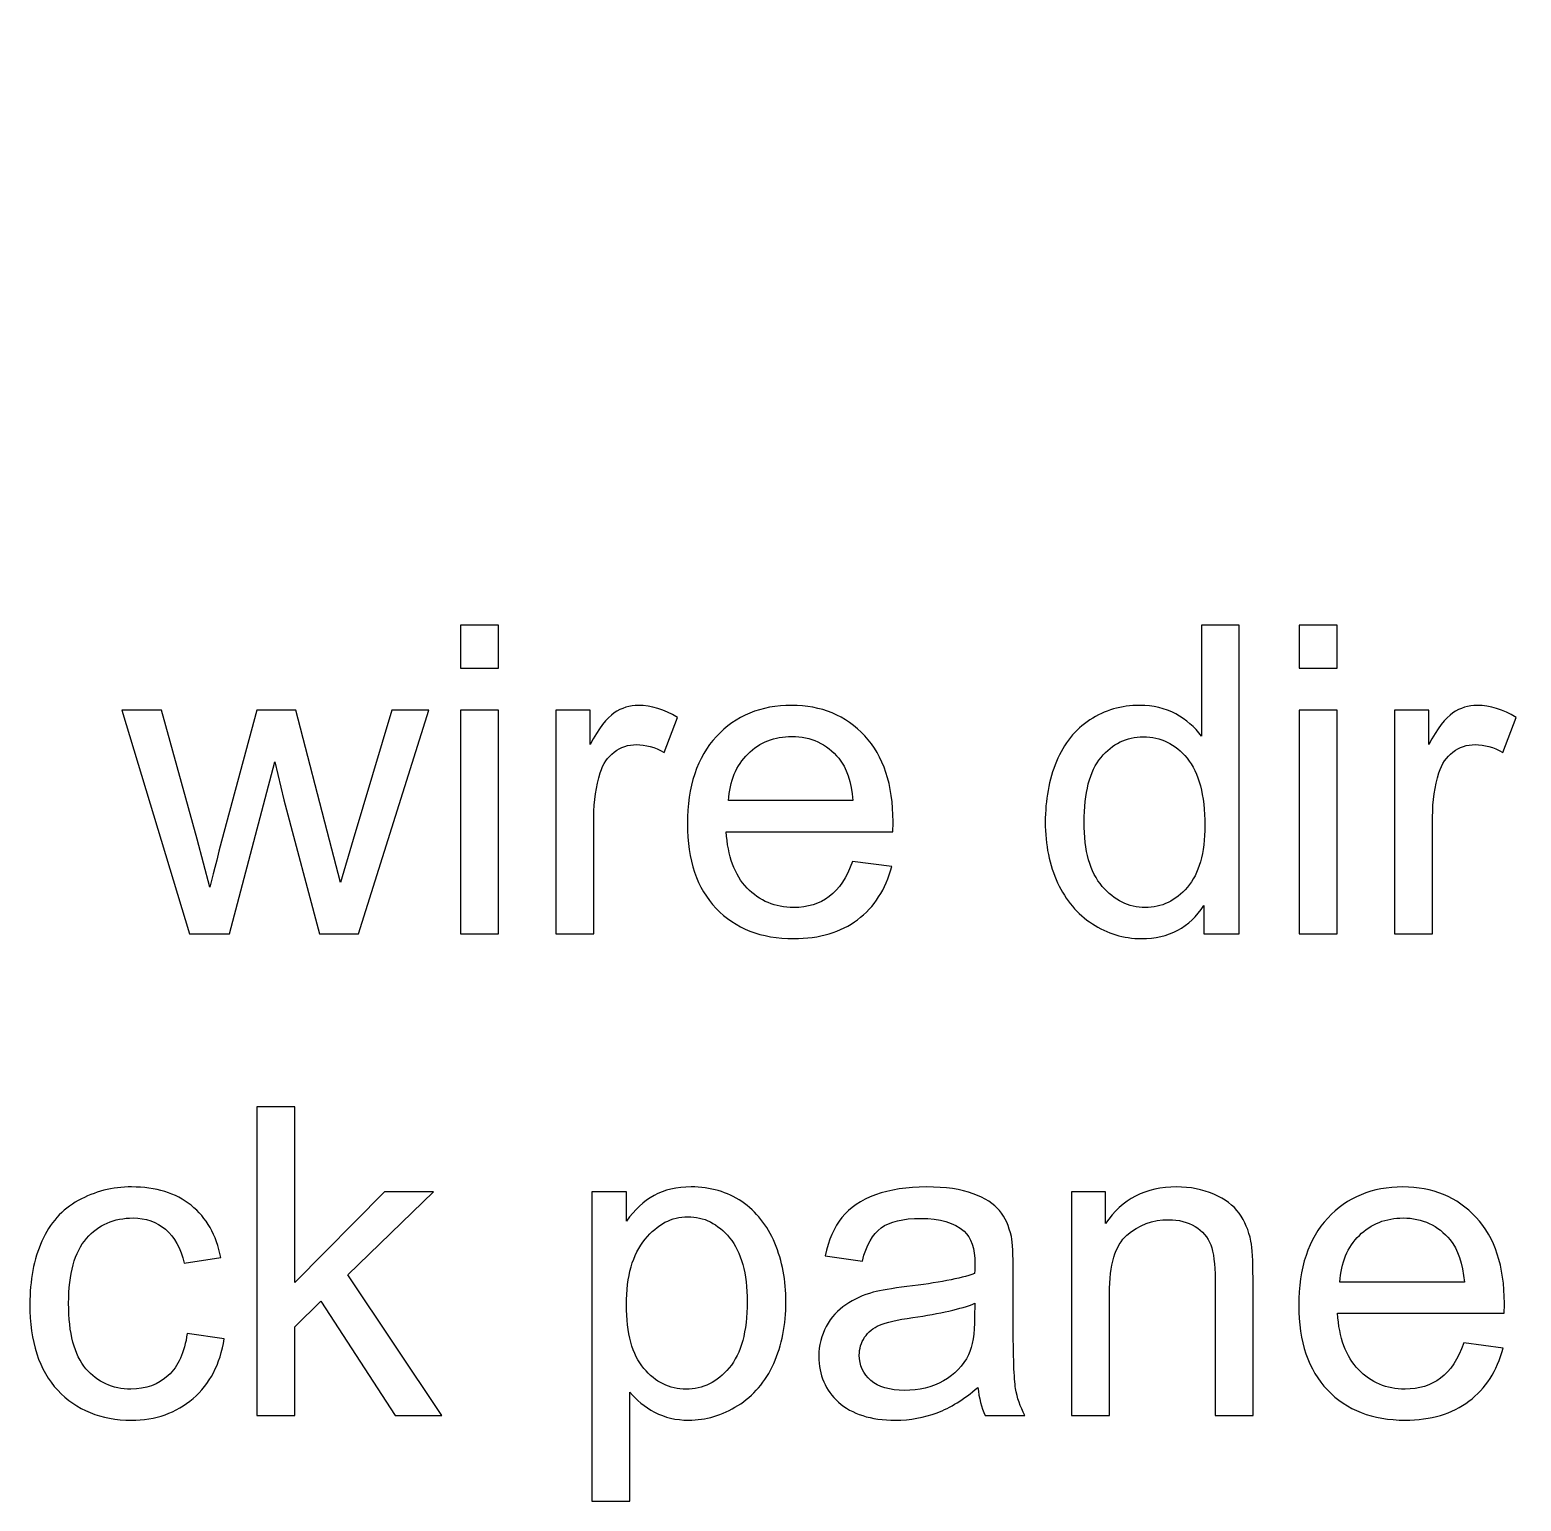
# Model space of a CAD drawing. Header units: millimetres. Extents: x -450 to 450, y -300 to 300.
# Drawn here: x -380.67 to -351.39, y -224.67 to -195.77 of the extents above; entities that cross this region are included whole.
import ezdxf

# ---------------------------------------------------------------- set-up
doc = ezdxf.new("R2010")
doc.units = ezdxf.units.MM
doc.header["$MEASUREMENT"] = 0
doc.layers.add('Layer 1', color=7, linetype='Continuous')

msp = doc.modelspace()

# ---------------------------------------------------------------- linework, layer by layer
at = {"layer": 'Layer 1', "color": 250, "lineweight": 20}
msp.add_open_spline([(-321.461, -168.1505), (-299.2962, -156.1879), (-310.5788, -223.6782), (-370.3828, -161.8616), (-370.3828, -161.8616), (-370.7652, -161.4664), (-376.4063, -158.0226), (-377.2287, -157.7008)], degree=3, knots=[0, 0, 0, 0, 0.3333333, 0.3333333, 0.3333333, 0.3333333, 1, 1, 1, 1], dxfattribs=at)
at = {"layer": 'Layer 1', "color": 250}
for points, knots in [([(-372.2141, -208.3078), (-372.2141, -208.3078), (-372.2141, -207.4611), (-372.2141, -207.4611), (-372.2141, -207.4611), (-372.2141, -207.4611), (-371.469, -207.4611), (-371.469, -207.4611), (-371.469, -207.4611), (-371.469, -207.4611), (-371.469, -208.3078), (-371.469, -208.3078), (-371.469, -208.3078), (-371.469, -208.3078), (-372.2141, -208.3078), (-372.2141, -208.3078)], [0, 0, 0, 0, 0.2, 0.2, 0.2, 0.2, 0.4, 0.4, 0.4, 0.4, 0.6, 0.6, 0.6, 0.6, 1, 1, 1, 1]), ([(-357.6162, -213.5233), (-357.6162, -213.5233), (-357.6162, -212.9659), (-357.6162, -212.9659), (-357.6162, -212.9659), (-357.8941, -213.3991), (-358.3034, -213.6164), (-358.8438, -213.6164), (-358.8438, -213.6164), (-359.1938, -213.6164), (-359.5155, -213.5205), (-359.8076, -213.3272), (-359.8076, -213.3272), (-360.1011, -213.1352), (-360.3283, -212.8657), (-360.4906, -212.5214), (-360.4906, -212.5214), (-360.6515, -212.1757), (-360.7319, -211.7792), (-360.7319, -211.3304), (-360.7319, -211.3304), (-360.7319, -210.893), (-360.6585, -210.4965), (-360.5132, -210.1394), (-360.5132, -210.1394), (-360.3664, -209.7838), (-360.1477, -209.5101), (-359.8556, -209.321), (-359.8556, -209.321), (-359.5649, -209.1305), (-359.2375, -209.0359), (-358.8777, -209.0359), (-358.8777, -209.0359), (-358.6124, -209.0359), (-358.3767, -209.0924), (-358.1707, -209.2039), (-358.1707, -209.2039), (-357.9647, -209.3154), (-357.7968, -209.4621), (-357.667, -209.6413), (-357.667, -209.6413), (-357.667, -209.6413), (-357.667, -207.4611), (-357.667, -207.4611), (-357.667, -207.4611), (-357.667, -207.4611), (-356.9219, -207.4611), (-356.9219, -207.4611), (-356.9219, -207.4611), (-356.9219, -207.4611), (-356.9219, -213.5233), (-356.9219, -213.5233), (-356.9219, -213.5233), (-356.9219, -213.5233), (-357.6162, -213.5233), (-357.6162, -213.5233)], [0, 0, 0, 0, 0.0666667, 0.0666667, 0.0666667, 0.0666667, 0.1333333, 0.1333333, 0.1333333, 0.1333333, 0.2, 0.2, 0.2, 0.2, 0.2666667, 0.2666667, 0.2666667, 0.2666667, 0.3333333, 0.3333333, 0.3333333, 0.3333333, 0.4, 0.4, 0.4, 0.4, 0.4666667, 0.4666667, 0.4666667, 0.4666667, 0.5333333, 0.5333333, 0.5333333, 0.5333333, 0.6, 0.6, 0.6, 0.6, 0.6666667, 0.6666667, 0.6666667, 0.6666667, 0.7333333, 0.7333333, 0.7333333, 0.7333333, 0.8, 0.8, 0.8, 0.8, 0.8666667, 0.8666667, 0.8666667, 0.8666667, 1, 1, 1, 1]), ([(-355.7436, -208.3078), (-355.7436, -208.3078), (-355.7436, -207.4611), (-355.7436, -207.4611), (-355.7436, -207.4611), (-355.7436, -207.4611), (-354.9985, -207.4611), (-354.9985, -207.4611), (-354.9985, -207.4611), (-354.9985, -207.4611), (-354.9985, -208.3078), (-354.9985, -208.3078), (-354.9985, -208.3078), (-354.9985, -208.3078), (-355.7436, -208.3078), (-355.7436, -208.3078)], [0, 0, 0, 0, 0.2, 0.2, 0.2, 0.2, 0.4, 0.4, 0.4, 0.4, 0.6, 0.6, 0.6, 0.6, 1, 1, 1, 1]), ([(-370.3416, -213.5233), (-370.3416, -213.5233), (-370.3416, -209.1291), (-370.3416, -209.1291), (-370.3416, -209.1291), (-370.3416, -209.1291), (-369.6727, -209.1291), (-369.6727, -209.1291), (-369.6727, -209.1291), (-369.6727, -209.1291), (-369.6727, -209.8022), (-369.6727, -209.8022), (-369.6727, -209.8022), (-369.502, -209.4903), (-369.3439, -209.2843), (-369.1986, -209.1855), (-369.1986, -209.1855), (-369.0532, -209.0853), (-368.8938, -209.0359), (-368.7202, -209.0359), (-368.7202, -209.0359), (-368.469, -209.0359), (-368.2136, -209.115), (-367.954, -209.2716), (-367.954, -209.2716), (-367.954, -209.2716), (-368.2192, -209.9588), (-368.2192, -209.9588), (-368.2192, -209.9588), (-368.3999, -209.8572), (-368.5805, -209.8064), (-368.7611, -209.8064), (-368.7611, -209.8064), (-368.9234, -209.8064), (-369.0687, -209.8558), (-369.1971, -209.9532), (-369.1971, -209.9532), (-369.3256, -210.0505), (-369.4173, -210.186), (-369.4723, -210.3596), (-369.4723, -210.3596), (-369.5556, -210.6235), (-369.5965, -210.9127), (-369.5965, -211.2274), (-369.5965, -211.2274), (-369.5965, -211.2274), (-369.5965, -213.5233), (-369.5965, -213.5233), (-369.5965, -213.5233), (-369.5965, -213.5233), (-370.3416, -213.5233), (-370.3416, -213.5233)], [0, 0, 0, 0, 0.0714286, 0.0714286, 0.0714286, 0.0714286, 0.1428571, 0.1428571, 0.1428571, 0.1428571, 0.2142857, 0.2142857, 0.2142857, 0.2142857, 0.2857143, 0.2857143, 0.2857143, 0.2857143, 0.3571429, 0.3571429, 0.3571429, 0.3571429, 0.4285714, 0.4285714, 0.4285714, 0.4285714, 0.5, 0.5, 0.5, 0.5, 0.5714286, 0.5714286, 0.5714286, 0.5714286, 0.6428571, 0.6428571, 0.6428571, 0.6428571, 0.7142857, 0.7142857, 0.7142857, 0.7142857, 0.7857143, 0.7857143, 0.7857143, 0.7857143, 0.8571429, 0.8571429, 0.8571429, 0.8571429, 1, 1, 1, 1]), ([(-364.5165, -212.1009), (-364.5165, -212.1009), (-363.746, -212.2025), (-363.746, -212.2025), (-363.746, -212.2025), (-363.866, -212.6498), (-364.0903, -212.9984), (-364.4177, -213.2453), (-364.4177, -213.2453), (-364.7451, -213.4923), (-365.1628, -213.6164), (-365.6722, -213.6164), (-365.6722, -213.6164), (-366.3128, -213.6164), (-366.8208, -213.4189), (-367.1962, -213.0238), (-367.1962, -213.0238), (-367.5716, -212.6301), (-367.7592, -212.0755), (-367.7592, -211.3629), (-367.7592, -211.3629), (-367.7592, -210.6263), (-367.5701, -210.0534), (-367.1906, -209.647), (-367.1906, -209.647), (-366.811, -209.2391), (-366.3185, -209.0359), (-365.7131, -209.0359), (-365.7131, -209.0359), (-365.1275, -209.0359), (-364.6491, -209.2349), (-364.278, -209.6343), (-364.278, -209.6343), (-363.9069, -210.0336), (-363.7206, -210.5952), (-363.7206, -211.3191), (-363.7206, -211.3191), (-363.7206, -211.3629), (-363.722, -211.4292), (-363.7248, -211.5167), (-363.7248, -211.5167), (-363.7248, -211.5167), (-366.9972, -211.5167), (-366.9972, -211.5167), (-366.9972, -211.5167), (-366.969, -211.9979), (-366.8335, -212.3676), (-366.588, -212.623), (-366.588, -212.623), (-366.3439, -212.8784), (-366.0377, -213.0068), (-365.6722, -213.0068), (-365.6722, -213.0068), (-365.3998, -213.0068), (-365.167, -212.9349), (-364.9751, -212.7909), (-364.9751, -212.7909), (-364.7818, -212.647), (-364.6294, -212.417), (-364.5165, -212.1009)], [0, 0, 0, 0, 0.0625, 0.0625, 0.0625, 0.0625, 0.125, 0.125, 0.125, 0.125, 0.1875, 0.1875, 0.1875, 0.1875, 0.25, 0.25, 0.25, 0.25, 0.3125, 0.3125, 0.3125, 0.3125, 0.375, 0.375, 0.375, 0.375, 0.4375, 0.4375, 0.4375, 0.4375, 0.5, 0.5, 0.5, 0.5, 0.5625, 0.5625, 0.5625, 0.5625, 0.625, 0.625, 0.625, 0.625, 0.6875, 0.6875, 0.6875, 0.6875, 0.75, 0.75, 0.75, 0.75, 0.8125, 0.8125, 0.8125, 0.8125, 0.875, 0.875, 0.875, 0.875, 1, 1, 1, 1]), ([(-353.8711, -213.5233), (-353.8711, -213.5233), (-353.8711, -209.1291), (-353.8711, -209.1291), (-353.8711, -209.1291), (-353.8711, -209.1291), (-353.2022, -209.1291), (-353.2022, -209.1291), (-353.2022, -209.1291), (-353.2022, -209.1291), (-353.2022, -209.8022), (-353.2022, -209.8022), (-353.2022, -209.8022), (-353.0315, -209.4903), (-352.8734, -209.2843), (-352.7281, -209.1855), (-352.7281, -209.1855), (-352.5827, -209.0853), (-352.4233, -209.0359), (-352.2497, -209.0359), (-352.2497, -209.0359), (-351.9985, -209.0359), (-351.7431, -209.115), (-351.4835, -209.2716), (-351.4835, -209.2716), (-351.4835, -209.2716), (-351.7487, -209.9588), (-351.7487, -209.9588), (-351.7487, -209.9588), (-351.9294, -209.8572), (-352.11, -209.8064), (-352.2906, -209.8064), (-352.2906, -209.8064), (-352.4529, -209.8064), (-352.5982, -209.8558), (-352.7266, -209.9532), (-352.7266, -209.9532), (-352.8551, -210.0505), (-352.9468, -210.186), (-353.0018, -210.3596), (-353.0018, -210.3596), (-353.0851, -210.6235), (-353.126, -210.9127), (-353.126, -211.2274), (-353.126, -211.2274), (-353.126, -211.2274), (-353.126, -213.5233), (-353.126, -213.5233), (-353.126, -213.5233), (-353.126, -213.5233), (-353.8711, -213.5233), (-353.8711, -213.5233)], [0, 0, 0, 0, 0.0714286, 0.0714286, 0.0714286, 0.0714286, 0.1428571, 0.1428571, 0.1428571, 0.1428571, 0.2142857, 0.2142857, 0.2142857, 0.2142857, 0.2857143, 0.2857143, 0.2857143, 0.2857143, 0.3571429, 0.3571429, 0.3571429, 0.3571429, 0.4285714, 0.4285714, 0.4285714, 0.4285714, 0.5, 0.5, 0.5, 0.5, 0.5714286, 0.5714286, 0.5714286, 0.5714286, 0.6428571, 0.6428571, 0.6428571, 0.6428571, 0.7142857, 0.7142857, 0.7142857, 0.7142857, 0.7857143, 0.7857143, 0.7857143, 0.7857143, 0.8571429, 0.8571429, 0.8571429, 0.8571429, 1, 1, 1, 1]), ([(-377.5383, -213.5233), (-377.5383, -213.5233), (-378.8661, -209.1291), (-378.8661, -209.1291), (-378.8661, -209.1291), (-378.8661, -209.1291), (-378.0872, -209.1291), (-378.0872, -209.1291), (-378.0872, -209.1291), (-378.0872, -209.1291), (-377.3859, -211.6649), (-377.3859, -211.6649), (-377.3859, -211.6649), (-377.3859, -211.6649), (-377.1375, -212.6089), (-377.1375, -212.6089), (-377.1375, -212.6089), (-377.1276, -212.5623), (-377.0514, -212.2604), (-376.9103, -211.703), (-376.9103, -211.703), (-376.9103, -211.703), (-376.2146, -209.1291), (-376.2146, -209.1291), (-376.2146, -209.1291), (-376.2146, -209.1291), (-375.4512, -209.1291), (-375.4512, -209.1291), (-375.4512, -209.1291), (-375.4512, -209.1291), (-374.7894, -211.6804), (-374.7894, -211.6804), (-374.7894, -211.6804), (-374.7894, -211.6804), (-374.5735, -212.5172), (-374.5735, -212.5172), (-374.5735, -212.5172), (-374.5735, -212.5172), (-374.3209, -211.6691), (-374.3209, -211.6691), (-374.3209, -211.6691), (-374.3209, -211.6691), (-373.5617, -209.1291), (-373.5617, -209.1291), (-373.5617, -209.1291), (-373.5617, -209.1291), (-372.8378, -209.1291), (-372.8378, -209.1291), (-372.8378, -209.1291), (-372.8378, -209.1291), (-374.2165, -213.5233), (-374.2165, -213.5233), (-374.2165, -213.5233), (-374.2165, -213.5233), (-374.987, -213.5233), (-374.987, -213.5233), (-374.987, -213.5233), (-374.987, -213.5233), (-375.6841, -210.8944), (-375.6841, -210.8944), (-375.6841, -210.8944), (-375.6841, -210.8944), (-375.8605, -210.1423), (-375.8605, -210.1423), (-375.8605, -210.1423), (-375.8605, -210.1423), (-376.7495, -213.5233), (-376.7495, -213.5233), (-376.7495, -213.5233), (-376.7495, -213.5233), (-377.5383, -213.5233), (-377.5383, -213.5233)], [0, 0, 0, 0, 0.0526316, 0.0526316, 0.0526316, 0.0526316, 0.1052632, 0.1052632, 0.1052632, 0.1052632, 0.1578947, 0.1578947, 0.1578947, 0.1578947, 0.2105263, 0.2105263, 0.2105263, 0.2105263, 0.2631579, 0.2631579, 0.2631579, 0.2631579, 0.3157895, 0.3157895, 0.3157895, 0.3157895, 0.3684211, 0.3684211, 0.3684211, 0.3684211, 0.4210526, 0.4210526, 0.4210526, 0.4210526, 0.4736842, 0.4736842, 0.4736842, 0.4736842, 0.5263158, 0.5263158, 0.5263158, 0.5263158, 0.5789474, 0.5789474, 0.5789474, 0.5789474, 0.6315789, 0.6315789, 0.6315789, 0.6315789, 0.6842105, 0.6842105, 0.6842105, 0.6842105, 0.7368421, 0.7368421, 0.7368421, 0.7368421, 0.7894737, 0.7894737, 0.7894737, 0.7894737, 0.8421053, 0.8421053, 0.8421053, 0.8421053, 0.8947368, 0.8947368, 0.8947368, 0.8947368, 1, 1, 1, 1]), ([(-372.2141, -213.5233), (-372.2141, -213.5233), (-372.2141, -209.1291), (-372.2141, -209.1291), (-372.2141, -209.1291), (-372.2141, -209.1291), (-371.469, -209.1291), (-371.469, -209.1291), (-371.469, -209.1291), (-371.469, -209.1291), (-371.469, -213.5233), (-371.469, -213.5233), (-371.469, -213.5233), (-371.469, -213.5233), (-372.2141, -213.5233), (-372.2141, -213.5233)], [0, 0, 0, 0, 0.2, 0.2, 0.2, 0.2, 0.4, 0.4, 0.4, 0.4, 0.6, 0.6, 0.6, 0.6, 1, 1, 1, 1]), ([(-355.7436, -213.5233), (-355.7436, -213.5233), (-355.7436, -209.1291), (-355.7436, -209.1291), (-355.7436, -209.1291), (-355.7436, -209.1291), (-354.9985, -209.1291), (-354.9985, -209.1291), (-354.9985, -209.1291), (-354.9985, -209.1291), (-354.9985, -213.5233), (-354.9985, -213.5233), (-354.9985, -213.5233), (-354.9985, -213.5233), (-355.7436, -213.5233), (-355.7436, -213.5233)], [0, 0, 0, 0, 0.2, 0.2, 0.2, 0.2, 0.4, 0.4, 0.4, 0.4, 0.6, 0.6, 0.6, 0.6, 1, 1, 1, 1]), ([(-366.9549, -210.9071), (-366.9549, -210.9071), (-364.508, -210.9071), (-364.508, -210.9071), (-364.508, -210.9071), (-364.5405, -210.5374), (-364.635, -210.2608), (-364.7888, -210.0759), (-364.7888, -210.0759), (-365.0245, -209.7895), (-365.3321, -209.6456), (-365.7089, -209.6456), (-365.7089, -209.6456), (-366.0504, -209.6456), (-366.3368, -209.7599), (-366.5697, -209.9885), (-366.5697, -209.9885), (-366.8011, -210.2171), (-366.9295, -210.5233), (-366.9549, -210.9071)], [0, 0, 0, 0, 0.1666667, 0.1666667, 0.1666667, 0.1666667, 0.3333333, 0.3333333, 0.3333333, 0.3333333, 0.5, 0.5, 0.5, 0.5, 0.6666667, 0.6666667, 0.6666667, 0.6666667, 1, 1, 1, 1]), ([(-359.9699, -211.3318), (-359.9699, -211.8935), (-359.8514, -212.3126), (-359.6129, -212.5906), (-359.6129, -212.5906), (-359.3758, -212.8685), (-359.095, -213.0068), (-358.7719, -213.0068), (-358.7719, -213.0068), (-358.4459, -213.0068), (-358.1693, -212.8742), (-357.9407, -212.6089), (-357.9407, -212.6089), (-357.7135, -212.3436), (-357.5992, -211.9386), (-357.5992, -211.3939), (-357.5992, -211.3939), (-357.5992, -210.7956), (-357.7149, -210.3553), (-357.9478, -210.0745), (-357.9478, -210.0745), (-358.1792, -209.7937), (-358.4656, -209.654), (-358.8057, -209.654), (-358.8057, -209.654), (-359.1373, -209.654), (-359.4139, -209.7881), (-359.6369, -210.0576), (-359.6369, -210.0576), (-359.8584, -210.3271), (-359.9699, -210.7519), (-359.9699, -211.3318)], [0, 0, 0, 0, 0.1111111, 0.1111111, 0.1111111, 0.1111111, 0.2222222, 0.2222222, 0.2222222, 0.2222222, 0.3333333, 0.3333333, 0.3333333, 0.3333333, 0.4444444, 0.4444444, 0.4444444, 0.4444444, 0.5555556, 0.5555556, 0.5555556, 0.5555556, 0.6666667, 0.6666667, 0.6666667, 0.6666667, 0.7777778, 0.7777778, 0.7777778, 0.7777778, 1, 1, 1, 1]), ([(-376.2175, -222.982), (-376.2175, -222.982), (-376.2175, -216.9198), (-376.2175, -216.9198), (-376.2175, -216.9198), (-376.2175, -216.9198), (-375.4724, -216.9198), (-375.4724, -216.9198), (-375.4724, -216.9198), (-375.4724, -216.9198), (-375.4724, -220.3728), (-375.4724, -220.3728), (-375.4724, -220.3728), (-375.4724, -220.3728), (-373.7113, -218.5878), (-373.7113, -218.5878), (-373.7113, -218.5878), (-373.7113, -218.5878), (-372.749, -218.5878), (-372.749, -218.5878), (-372.749, -218.5878), (-372.749, -218.5878), (-374.4254, -220.2204), (-374.4254, -220.2204), (-374.4254, -220.2204), (-374.4254, -220.2204), (-372.5796, -222.982), (-372.5796, -222.982), (-372.5796, -222.982), (-372.5796, -222.982), (-373.4968, -222.982), (-373.4968, -222.982), (-373.4968, -222.982), (-373.4968, -222.982), (-374.9559, -220.7369), (-374.9559, -220.7369), (-374.9559, -220.7369), (-374.9559, -220.7369), (-375.4724, -221.2393), (-375.4724, -221.2393), (-375.4724, -221.2393), (-375.4724, -221.2393), (-375.4724, -222.982), (-375.4724, -222.982), (-375.4724, -222.982), (-375.4724, -222.982), (-376.2175, -222.982), (-376.2175, -222.982)], [0, 0, 0, 0, 0.0769231, 0.0769231, 0.0769231, 0.0769231, 0.1538462, 0.1538462, 0.1538462, 0.1538462, 0.2307692, 0.2307692, 0.2307692, 0.2307692, 0.3076923, 0.3076923, 0.3076923, 0.3076923, 0.3846154, 0.3846154, 0.3846154, 0.3846154, 0.4615385, 0.4615385, 0.4615385, 0.4615385, 0.5384615, 0.5384615, 0.5384615, 0.5384615, 0.6153846, 0.6153846, 0.6153846, 0.6153846, 0.6923077, 0.6923077, 0.6923077, 0.6923077, 0.7692308, 0.7692308, 0.7692308, 0.7692308, 0.8461538, 0.8461538, 0.8461538, 0.8461538, 1, 1, 1, 1]), ([(-377.5835, -221.3733), (-377.5835, -221.3733), (-376.8554, -221.4749), (-376.8554, -221.4749), (-376.8554, -221.4749), (-376.9358, -221.9759), (-377.139, -222.3668), (-377.4678, -222.6504), (-377.4678, -222.6504), (-377.7966, -222.934), (-378.2016, -223.0751), (-378.6799, -223.0751), (-378.6799, -223.0751), (-379.2796, -223.0751), (-379.7623, -222.879), (-380.1263, -222.4867), (-380.1263, -222.4867), (-380.4918, -222.0944), (-380.6738, -221.5328), (-380.6738, -220.8018), (-380.6738, -220.8018), (-380.6738, -220.3277), (-380.5948, -219.9142), (-380.4382, -219.5586), (-380.4382, -219.5586), (-380.2815, -219.2044), (-380.0431, -218.9377), (-379.7213, -218.7614), (-379.7213, -218.7614), (-379.401, -218.5835), (-379.0525, -218.4946), (-378.6743, -218.4946), (-378.6743, -218.4946), (-378.1987, -218.4946), (-377.8079, -218.6146), (-377.5059, -218.8559), (-377.5059, -218.8559), (-377.2025, -219.0972), (-377.0078, -219.4401), (-376.9231, -219.8832), (-376.9231, -219.8832), (-376.9231, -219.8832), (-377.6428, -219.9933), (-377.6428, -219.9933), (-377.6428, -219.9933), (-377.7119, -219.6983), (-377.8333, -219.4768), (-378.0096, -219.3272), (-378.0096, -219.3272), (-378.1846, -219.179), (-378.3963, -219.1043), (-378.6446, -219.1043), (-378.6446, -219.1043), (-379.02, -219.1043), (-379.3248, -219.2383), (-379.5605, -219.5064), (-379.5605, -219.5064), (-379.7947, -219.7759), (-379.9118, -220.1993), (-379.9118, -220.7807), (-379.9118, -220.7807), (-379.9118, -221.3705), (-379.7989, -221.7981), (-379.5732, -222.0648), (-379.5732, -222.0648), (-379.346, -222.3315), (-379.051, -222.4655), (-378.6884, -222.4655), (-378.6884, -222.4655), (-378.3949, -222.4655), (-378.1508, -222.3766), (-377.956, -222.1974), (-377.956, -222.1974), (-377.7599, -222.0196), (-377.6357, -221.7445), (-377.5835, -221.3733)], [0, 0, 0, 0, 0.05, 0.05, 0.05, 0.05, 0.1, 0.1, 0.1, 0.1, 0.15, 0.15, 0.15, 0.15, 0.2, 0.2, 0.2, 0.2, 0.25, 0.25, 0.25, 0.25, 0.3, 0.3, 0.3, 0.3, 0.35, 0.35, 0.35, 0.35, 0.4, 0.4, 0.4, 0.4, 0.45, 0.45, 0.45, 0.45, 0.5, 0.5, 0.5, 0.5, 0.55, 0.55, 0.55, 0.55, 0.6, 0.6, 0.6, 0.6, 0.65, 0.65, 0.65, 0.65, 0.7, 0.7, 0.7, 0.7, 0.75, 0.75, 0.75, 0.75, 0.8, 0.8, 0.8, 0.8, 0.85, 0.85, 0.85, 0.85, 0.9, 0.9, 0.9, 0.9, 1, 1, 1, 1]), ([(-369.6346, -224.6669), (-369.6346, -224.6669), (-369.6346, -218.5878), (-369.6346, -218.5878), (-369.6346, -218.5878), (-369.6346, -218.5878), (-368.9573, -218.5878), (-368.9573, -218.5878), (-368.9573, -218.5878), (-368.9573, -218.5878), (-368.9573, -219.1649), (-368.9573, -219.1649), (-368.9573, -219.1649), (-368.7978, -218.942), (-368.6172, -218.7741), (-368.4154, -218.6626), (-368.4154, -218.6626), (-368.215, -218.5511), (-367.9709, -218.4946), (-367.6844, -218.4946), (-367.6844, -218.4946), (-367.3091, -218.4946), (-366.9789, -218.5906), (-366.6924, -218.7839), (-366.6924, -218.7839), (-366.406, -218.9758), (-366.1901, -219.2482), (-366.0433, -219.5981), (-366.0433, -219.5981), (-365.898, -219.9495), (-365.8246, -220.3333), (-365.8246, -220.7524), (-365.8246, -220.7524), (-365.8246, -221.1998), (-365.905, -221.6033), (-366.0659, -221.9632), (-366.0659, -221.9632), (-366.2268, -222.3216), (-366.461, -222.5968), (-366.7686, -222.7887), (-366.7686, -222.7887), (-367.0748, -222.9792), (-367.398, -223.0751), (-367.7366, -223.0751), (-367.7366, -223.0751), (-367.985, -223.0751), (-368.208, -223.0229), (-368.4041, -222.9185), (-368.4041, -222.9185), (-368.6017, -222.8141), (-368.7625, -222.6828), (-368.8895, -222.5234), (-368.8895, -222.5234), (-368.8895, -222.5234), (-368.8895, -224.6669), (-368.8895, -224.6669), (-368.8895, -224.6669), (-368.8895, -224.6669), (-369.6346, -224.6669), (-369.6346, -224.6669)], [0, 0, 0, 0, 0.0625, 0.0625, 0.0625, 0.0625, 0.125, 0.125, 0.125, 0.125, 0.1875, 0.1875, 0.1875, 0.1875, 0.25, 0.25, 0.25, 0.25, 0.3125, 0.3125, 0.3125, 0.3125, 0.375, 0.375, 0.375, 0.375, 0.4375, 0.4375, 0.4375, 0.4375, 0.5, 0.5, 0.5, 0.5, 0.5625, 0.5625, 0.5625, 0.5625, 0.625, 0.625, 0.625, 0.625, 0.6875, 0.6875, 0.6875, 0.6875, 0.75, 0.75, 0.75, 0.75, 0.8125, 0.8125, 0.8125, 0.8125, 0.875, 0.875, 0.875, 0.875, 1, 1, 1, 1]), ([(-362.0555, -222.4317), (-362.3321, -222.6673), (-362.5988, -222.8324), (-362.8542, -222.9298), (-362.8542, -222.9298), (-363.1096, -223.0272), (-363.3833, -223.0751), (-363.6769, -223.0751), (-363.6769, -223.0751), (-364.1595, -223.0751), (-364.5306, -222.958), (-364.7902, -222.7224), (-364.7902, -222.7224), (-365.0499, -222.4881), (-365.1797, -222.1875), (-365.1797, -221.8221), (-365.1797, -221.8221), (-365.1797, -221.6076), (-365.1303, -221.4114), (-365.0329, -221.2336), (-365.0329, -221.2336), (-364.9342, -221.0558), (-364.8058, -220.9147), (-364.6477, -220.8075), (-364.6477, -220.8075), (-364.4883, -220.7002), (-364.3105, -220.6184), (-364.1115, -220.5633), (-364.1115, -220.5633), (-363.9647, -220.5252), (-363.7432, -220.4886), (-363.4483, -220.4519), (-363.4483, -220.4519), (-362.8471, -220.3813), (-362.4026, -220.2952), (-362.119, -220.1965), (-362.119, -220.1965), (-362.1162, -220.0949), (-362.1148, -220.0299), (-362.1148, -220.0031), (-362.1148, -220.0031), (-362.1148, -219.7012), (-362.1853, -219.4881), (-362.3264, -219.3639), (-362.3264, -219.3639), (-362.5169, -219.196), (-362.8006, -219.1127), (-363.1759, -219.1127), (-363.1759, -219.1127), (-363.5273, -219.1127), (-363.7869, -219.1748), (-363.9534, -219.2976), (-363.9534, -219.2976), (-364.1214, -219.4203), (-364.2441, -219.6377), (-364.3246, -219.9509), (-364.3246, -219.9509), (-364.3246, -219.9509), (-365.0527, -219.8493), (-365.0527, -219.8493), (-365.0527, -219.8493), (-364.9864, -219.5375), (-364.8777, -219.2849), (-364.7253, -219.093), (-364.7253, -219.093), (-364.5729, -218.9011), (-364.3528, -218.7543), (-364.0649, -218.6499), (-364.0649, -218.6499), (-363.7785, -218.5469), (-363.444, -218.4946), (-363.0658, -218.4946), (-363.0658, -218.4946), (-362.6905, -218.4946), (-362.3843, -218.5384), (-362.1486, -218.6273), (-362.1486, -218.6273), (-361.9144, -218.7162), (-361.7408, -218.8263), (-361.6307, -218.9603), (-361.6307, -218.9603), (-361.5207, -219.0944), (-361.4431, -219.2637), (-361.3979, -219.4683), (-361.3979, -219.4683), (-361.3739, -219.5953), (-361.3612, -219.8239), (-361.3612, -220.1527), (-361.3612, -220.1527), (-361.3612, -220.1527), (-361.3612, -221.1405), (-361.3612, -221.1405), (-361.3612, -221.1405), (-361.3612, -221.8305), (-361.3457, -222.2666), (-361.3147, -222.4514), (-361.3147, -222.4514), (-361.285, -222.6363), (-361.2229, -222.8127), (-361.1326, -222.982), (-361.1326, -222.982), (-361.1326, -222.982), (-361.9116, -222.982), (-361.9116, -222.982), (-361.9116, -222.982), (-361.9863, -222.8254), (-362.0343, -222.6419), (-362.0555, -222.4317)], [0, 0, 0, 0, 0.0357143, 0.0357143, 0.0357143, 0.0357143, 0.0714286, 0.0714286, 0.0714286, 0.0714286, 0.1071429, 0.1071429, 0.1071429, 0.1071429, 0.1428571, 0.1428571, 0.1428571, 0.1428571, 0.1785714, 0.1785714, 0.1785714, 0.1785714, 0.2142857, 0.2142857, 0.2142857, 0.2142857, 0.25, 0.25, 0.25, 0.25, 0.2857143, 0.2857143, 0.2857143, 0.2857143, 0.3214286, 0.3214286, 0.3214286, 0.3214286, 0.3571429, 0.3571429, 0.3571429, 0.3571429, 0.3928571, 0.3928571, 0.3928571, 0.3928571, 0.4285714, 0.4285714, 0.4285714, 0.4285714, 0.4642857, 0.4642857, 0.4642857, 0.4642857, 0.5, 0.5, 0.5, 0.5, 0.5357143, 0.5357143, 0.5357143, 0.5357143, 0.5714286, 0.5714286, 0.5714286, 0.5714286, 0.6071429, 0.6071429, 0.6071429, 0.6071429, 0.6428571, 0.6428571, 0.6428571, 0.6428571, 0.6785714, 0.6785714, 0.6785714, 0.6785714, 0.7142857, 0.7142857, 0.7142857, 0.7142857, 0.75, 0.75, 0.75, 0.75, 0.7857143, 0.7857143, 0.7857143, 0.7857143, 0.8214286, 0.8214286, 0.8214286, 0.8214286, 0.8571429, 0.8571429, 0.8571429, 0.8571429, 0.8928571, 0.8928571, 0.8928571, 0.8928571, 0.9285714, 0.9285714, 0.9285714, 0.9285714, 1, 1, 1, 1]), ([(-360.2168, -222.982), (-360.2168, -222.982), (-360.2168, -218.5878), (-360.2168, -218.5878), (-360.2168, -218.5878), (-360.2168, -218.5878), (-359.5479, -218.5878), (-359.5479, -218.5878), (-359.5479, -218.5878), (-359.5479, -218.5878), (-359.5479, -219.2115), (-359.5479, -219.2115), (-359.5479, -219.2115), (-359.2262, -218.7331), (-358.7605, -218.4946), (-358.1523, -218.4946), (-358.1523, -218.4946), (-357.887, -218.4946), (-357.6443, -218.5426), (-357.4228, -218.6372), (-357.4228, -218.6372), (-357.2012, -218.7317), (-357.0347, -218.8573), (-356.9247, -219.0111), (-356.9247, -219.0111), (-356.8146, -219.1649), (-356.737, -219.3484), (-356.6932, -219.56), (-356.6932, -219.56), (-356.6664, -219.6983), (-356.6523, -219.9396), (-356.6523, -220.2839), (-356.6523, -220.2839), (-356.6523, -220.2839), (-356.6523, -222.982), (-356.6523, -222.982), (-356.6523, -222.982), (-356.6523, -222.982), (-357.3974, -222.982), (-357.3974, -222.982), (-357.3974, -222.982), (-357.3974, -222.982), (-357.3974, -220.3122), (-357.3974, -220.3122), (-357.3974, -220.3122), (-357.3974, -220.0088), (-357.4256, -219.7816), (-357.4835, -219.632), (-357.4835, -219.632), (-357.5413, -219.4824), (-357.6443, -219.3625), (-357.7911, -219.2722), (-357.7911, -219.2722), (-357.9378, -219.1833), (-358.1114, -219.1381), (-358.309, -219.1381), (-358.309, -219.1381), (-358.6251, -219.1381), (-358.8974, -219.2383), (-359.1274, -219.4401), (-359.1274, -219.4401), (-359.3574, -219.6405), (-359.4717, -220.0229), (-359.4717, -220.5845), (-359.4717, -220.5845), (-359.4717, -220.5845), (-359.4717, -222.982), (-359.4717, -222.982), (-359.4717, -222.982), (-359.4717, -222.982), (-360.2168, -222.982), (-360.2168, -222.982)], [0, 0, 0, 0, 0.0526316, 0.0526316, 0.0526316, 0.0526316, 0.1052632, 0.1052632, 0.1052632, 0.1052632, 0.1578947, 0.1578947, 0.1578947, 0.1578947, 0.2105263, 0.2105263, 0.2105263, 0.2105263, 0.2631579, 0.2631579, 0.2631579, 0.2631579, 0.3157895, 0.3157895, 0.3157895, 0.3157895, 0.3684211, 0.3684211, 0.3684211, 0.3684211, 0.4210526, 0.4210526, 0.4210526, 0.4210526, 0.4736842, 0.4736842, 0.4736842, 0.4736842, 0.5263158, 0.5263158, 0.5263158, 0.5263158, 0.5789474, 0.5789474, 0.5789474, 0.5789474, 0.6315789, 0.6315789, 0.6315789, 0.6315789, 0.6842105, 0.6842105, 0.6842105, 0.6842105, 0.7368421, 0.7368421, 0.7368421, 0.7368421, 0.7894737, 0.7894737, 0.7894737, 0.7894737, 0.8421053, 0.8421053, 0.8421053, 0.8421053, 0.8947368, 0.8947368, 0.8947368, 0.8947368, 1, 1, 1, 1]), ([(-352.5107, -221.5596), (-352.5107, -221.5596), (-351.7402, -221.6612), (-351.7402, -221.6612), (-351.7402, -221.6612), (-351.8602, -222.1085), (-352.0845, -222.4571), (-352.4119, -222.704), (-352.4119, -222.704), (-352.7393, -222.951), (-353.157, -223.0751), (-353.6664, -223.0751), (-353.6664, -223.0751), (-354.307, -223.0751), (-354.815, -222.8776), (-355.1904, -222.4825), (-355.1904, -222.4825), (-355.5658, -222.0888), (-355.7534, -221.5342), (-355.7534, -220.8216), (-355.7534, -220.8216), (-355.7534, -220.085), (-355.5643, -219.5121), (-355.1848, -219.1057), (-355.1848, -219.1057), (-354.8052, -218.6978), (-354.3127, -218.4946), (-353.7073, -218.4946), (-353.7073, -218.4946), (-353.1217, -218.4946), (-352.6433, -218.6936), (-352.2722, -219.093), (-352.2722, -219.093), (-351.9011, -219.4923), (-351.7148, -220.0539), (-351.7148, -220.7778), (-351.7148, -220.7778), (-351.7148, -220.8216), (-351.7162, -220.8879), (-351.719, -220.9754), (-351.719, -220.9754), (-351.719, -220.9754), (-354.9914, -220.9754), (-354.9914, -220.9754), (-354.9914, -220.9754), (-354.9632, -221.4566), (-354.8277, -221.8263), (-354.5822, -222.0817), (-354.5822, -222.0817), (-354.3381, -222.3371), (-354.0319, -222.4655), (-353.6664, -222.4655), (-353.6664, -222.4655), (-353.394, -222.4655), (-353.1612, -222.3936), (-352.9693, -222.2496), (-352.9693, -222.2496), (-352.776, -222.1057), (-352.6236, -221.8757), (-352.5107, -221.5596)], [0, 0, 0, 0, 0.0625, 0.0625, 0.0625, 0.0625, 0.125, 0.125, 0.125, 0.125, 0.1875, 0.1875, 0.1875, 0.1875, 0.25, 0.25, 0.25, 0.25, 0.3125, 0.3125, 0.3125, 0.3125, 0.375, 0.375, 0.375, 0.375, 0.4375, 0.4375, 0.4375, 0.4375, 0.5, 0.5, 0.5, 0.5, 0.5625, 0.5625, 0.5625, 0.5625, 0.625, 0.625, 0.625, 0.625, 0.6875, 0.6875, 0.6875, 0.6875, 0.75, 0.75, 0.75, 0.75, 0.8125, 0.8125, 0.8125, 0.8125, 0.875, 0.875, 0.875, 0.875, 1, 1, 1, 1]), ([(-368.9573, -220.8117), (-368.9573, -221.3747), (-368.843, -221.791), (-368.6158, -222.0605), (-368.6158, -222.0605), (-368.3872, -222.3301), (-368.1106, -222.4655), (-367.786, -222.4655), (-367.786, -222.4655), (-367.4558, -222.4655), (-367.1736, -222.3258), (-366.9394, -222.0464), (-366.9394, -222.0464), (-366.7037, -221.767), (-366.5866, -221.3352), (-366.5866, -220.7496), (-366.5866, -220.7496), (-366.5866, -220.1908), (-366.7009, -219.7731), (-366.9309, -219.4951), (-366.9309, -219.4951), (-367.1609, -219.2171), (-367.4347, -219.0789), (-367.7536, -219.0789), (-367.7536, -219.0789), (-368.0697, -219.0789), (-368.3491, -219.227), (-368.5918, -219.5219), (-368.5918, -219.5219), (-368.8359, -219.8183), (-368.9573, -220.2473), (-368.9573, -220.8117)], [0, 0, 0, 0, 0.1111111, 0.1111111, 0.1111111, 0.1111111, 0.2222222, 0.2222222, 0.2222222, 0.2222222, 0.3333333, 0.3333333, 0.3333333, 0.3333333, 0.4444444, 0.4444444, 0.4444444, 0.4444444, 0.5555556, 0.5555556, 0.5555556, 0.5555556, 0.6666667, 0.6666667, 0.6666667, 0.6666667, 0.7777778, 0.7777778, 0.7777778, 0.7777778, 1, 1, 1, 1]), ([(-354.9491, -220.3658), (-354.9491, -220.3658), (-352.5022, -220.3658), (-352.5022, -220.3658), (-352.5022, -220.3658), (-352.5347, -219.9961), (-352.6292, -219.7195), (-352.783, -219.5346), (-352.783, -219.5346), (-353.0187, -219.2482), (-353.3263, -219.1043), (-353.7031, -219.1043), (-353.7031, -219.1043), (-354.0446, -219.1043), (-354.331, -219.2186), (-354.5639, -219.4472), (-354.5639, -219.4472), (-354.7953, -219.6758), (-354.9237, -219.982), (-354.9491, -220.3658)], [0, 0, 0, 0, 0.1666667, 0.1666667, 0.1666667, 0.1666667, 0.3333333, 0.3333333, 0.3333333, 0.3333333, 0.5, 0.5, 0.5, 0.5, 0.6666667, 0.6666667, 0.6666667, 0.6666667, 1, 1, 1, 1]), ([(-362.1148, -220.7807), (-362.3857, -220.8907), (-362.7921, -220.9839), (-363.334, -221.0601), (-363.334, -221.0601), (-363.6416, -221.1038), (-363.8589, -221.1532), (-363.9859, -221.2082), (-363.9859, -221.2082), (-364.1129, -221.2633), (-364.2103, -221.3437), (-364.2794, -221.4481), (-364.2794, -221.4481), (-364.3486, -221.5539), (-364.3838, -221.6711), (-364.3838, -221.8009), (-364.3838, -221.8009), (-364.3838, -221.997), (-364.309, -222.1621), (-364.1581, -222.2934), (-364.1581, -222.2934), (-364.0071, -222.4246), (-363.7869, -222.4909), (-363.4976, -222.4909), (-363.4976, -222.4909), (-363.2112, -222.4909), (-362.9558, -222.4288), (-362.7314, -222.3033), (-362.7314, -222.3033), (-362.5085, -222.1791), (-362.3434, -222.0083), (-362.2389, -221.7924), (-362.2389, -221.7924), (-362.1585, -221.6245), (-362.119, -221.3776), (-362.119, -221.0516), (-362.119, -221.0516), (-362.119, -221.0516), (-362.1148, -220.7807), (-362.1148, -220.7807)], [0, 0, 0, 0, 0.0909091, 0.0909091, 0.0909091, 0.0909091, 0.1818182, 0.1818182, 0.1818182, 0.1818182, 0.2727273, 0.2727273, 0.2727273, 0.2727273, 0.3636364, 0.3636364, 0.3636364, 0.3636364, 0.4545455, 0.4545455, 0.4545455, 0.4545455, 0.5454545, 0.5454545, 0.5454545, 0.5454545, 0.6363636, 0.6363636, 0.6363636, 0.6363636, 0.7272727, 0.7272727, 0.7272727, 0.7272727, 0.8181818, 0.8181818, 0.8181818, 0.8181818, 1, 1, 1, 1])]:
    msp.add_open_spline(points, degree=3, knots=knots, dxfattribs=at)

doc.saveas('drawing.dxf')
